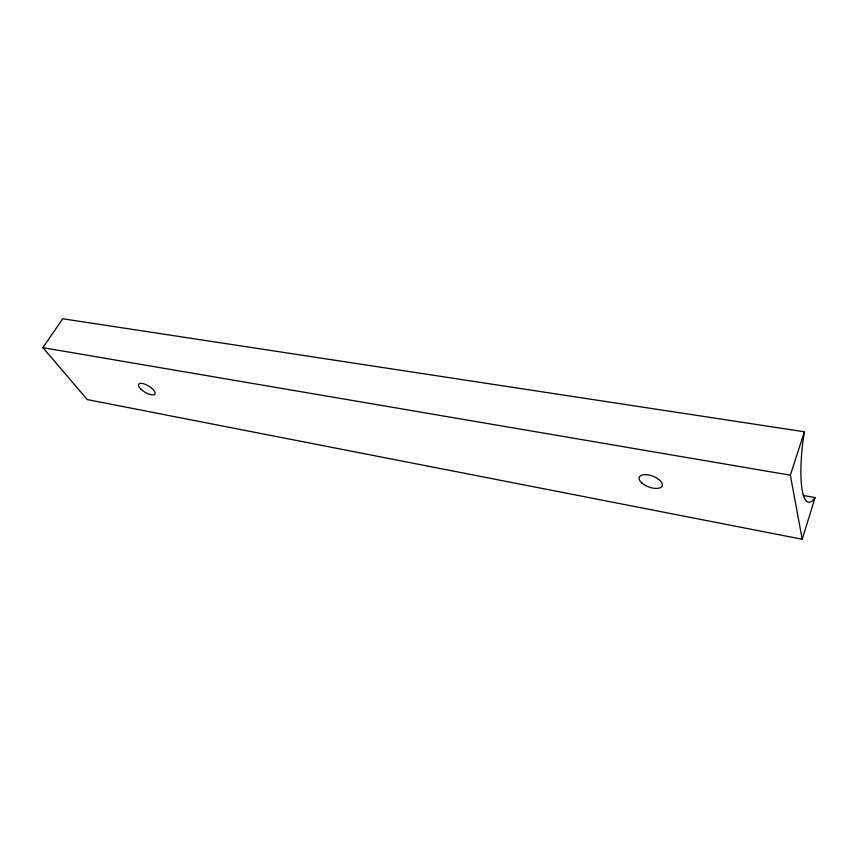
<?xml version="1.0" encoding="UTF-8"?>
<svg xmlns="http://www.w3.org/2000/svg" width="858" height="858" viewBox="0 0 858 858"><rect width="100%" height="100%" fill="white"/><g stroke="black" fill="none" stroke-linecap="round" stroke-linejoin="round"><path stroke-width="1.29" d="M815.1 497.565L802.209 539.242L87.259 399.592L42.9 347.662L62.698 318.758L804.375 431.778L802.874 441.763A73.809 15.787 -80.6 0 0 812.665 500.654L815.1 497.565L803.227 495.452M802.209 539.242L790.347 475.193L804.375 431.778M42.9 347.662L790.347 475.193M141.098 389.307A9.535 3.604 31.2 0 0 154.966 394.079A9.535 3.604 31.2 0 0 144.38 384.009A9.535 3.604 31.2 0 0 141.098 389.307M641.848 482.957A12.248 5.759 20.5 0 0 661.7 486.69A12.248 5.759 20.5 0 0 648.627 475A12.248 5.759 20.5 0 0 641.848 482.957"/></g></svg>
